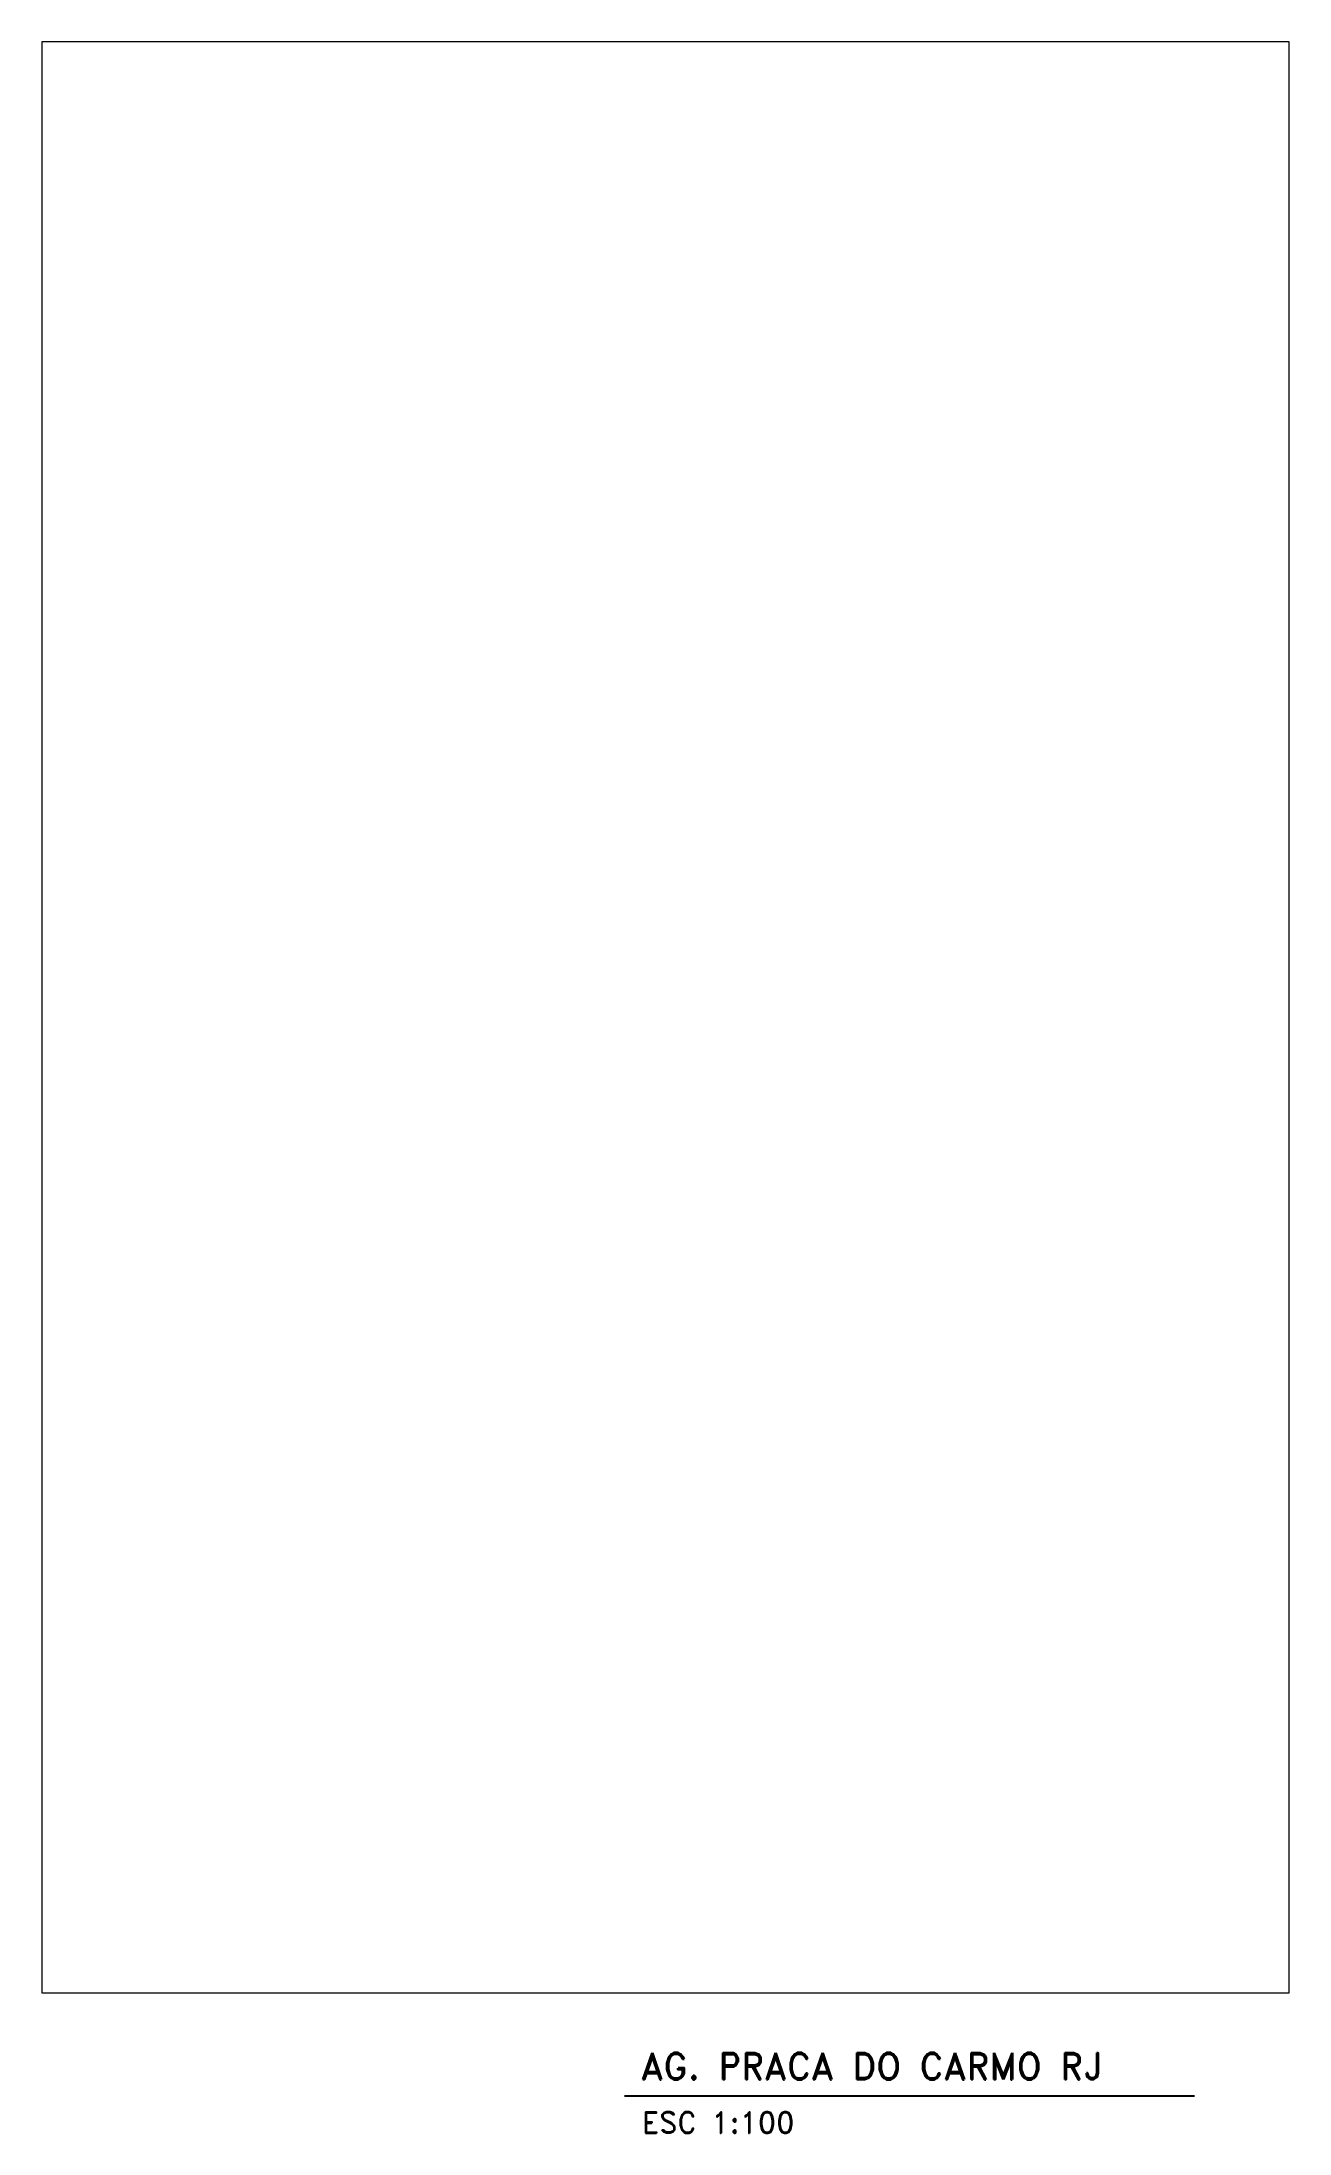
# Paper-space layout 'Layout1' of a CAD drawing. Extents: x 28 to 256, y 13 to 396.
import ezdxf

# ---------------------------------------------------------------- set-up
doc = ezdxf.new("R2010")
doc.units = 0
doc.header["$MEASUREMENT"] = 0
doc.layers.get('0').update_dxf_attribs({"linetype": 'CONTINUOUS'})
for name, color, linetype in [('0AUX', 10, 'CONTINUOUS'), ('A2TXT35', 2, 'CONTINUOUS'), ('A2TXT50', 13, 'CONTINUOUS')]:
    doc.layers.add(name, color=color, linetype=linetype)
doc.styles.add('ROMAND', font='romand')

psp = doc.layouts.get("Layout1")

# ---------------------------------------------------------------- linework, layer by layer
at = {"layer": '0AUX'}
psp.add_line((134.99, 20.24), (239.12, 20.24), dxfattribs=at)

# ---------------------------------------------------------------- texts
at = {"layer": 'A2TXT35', "style": 'ROMAND'}
psp.add_text('ESC 1:100', height=3.9, dxfattribs=at).set_placement((138.12, 13.41))
at = {"layer": 'A2TXT50', "style": 'ROMAND'}
psp.add_text('AG. PRACA DO CARMO RJ', height=4.875, dxfattribs=at).set_placement((137.91, 23.21))

# ---------------------------------------------------------------- viewports
at = {"layer": '0'}
psp.add_viewport(center=(142.46, 217.37), size=(227.94, 356.632), view_center_point=(65.082, 42.164), view_height=35.6632, dxfattribs=at)

doc.saveas('drawing.dxf')
